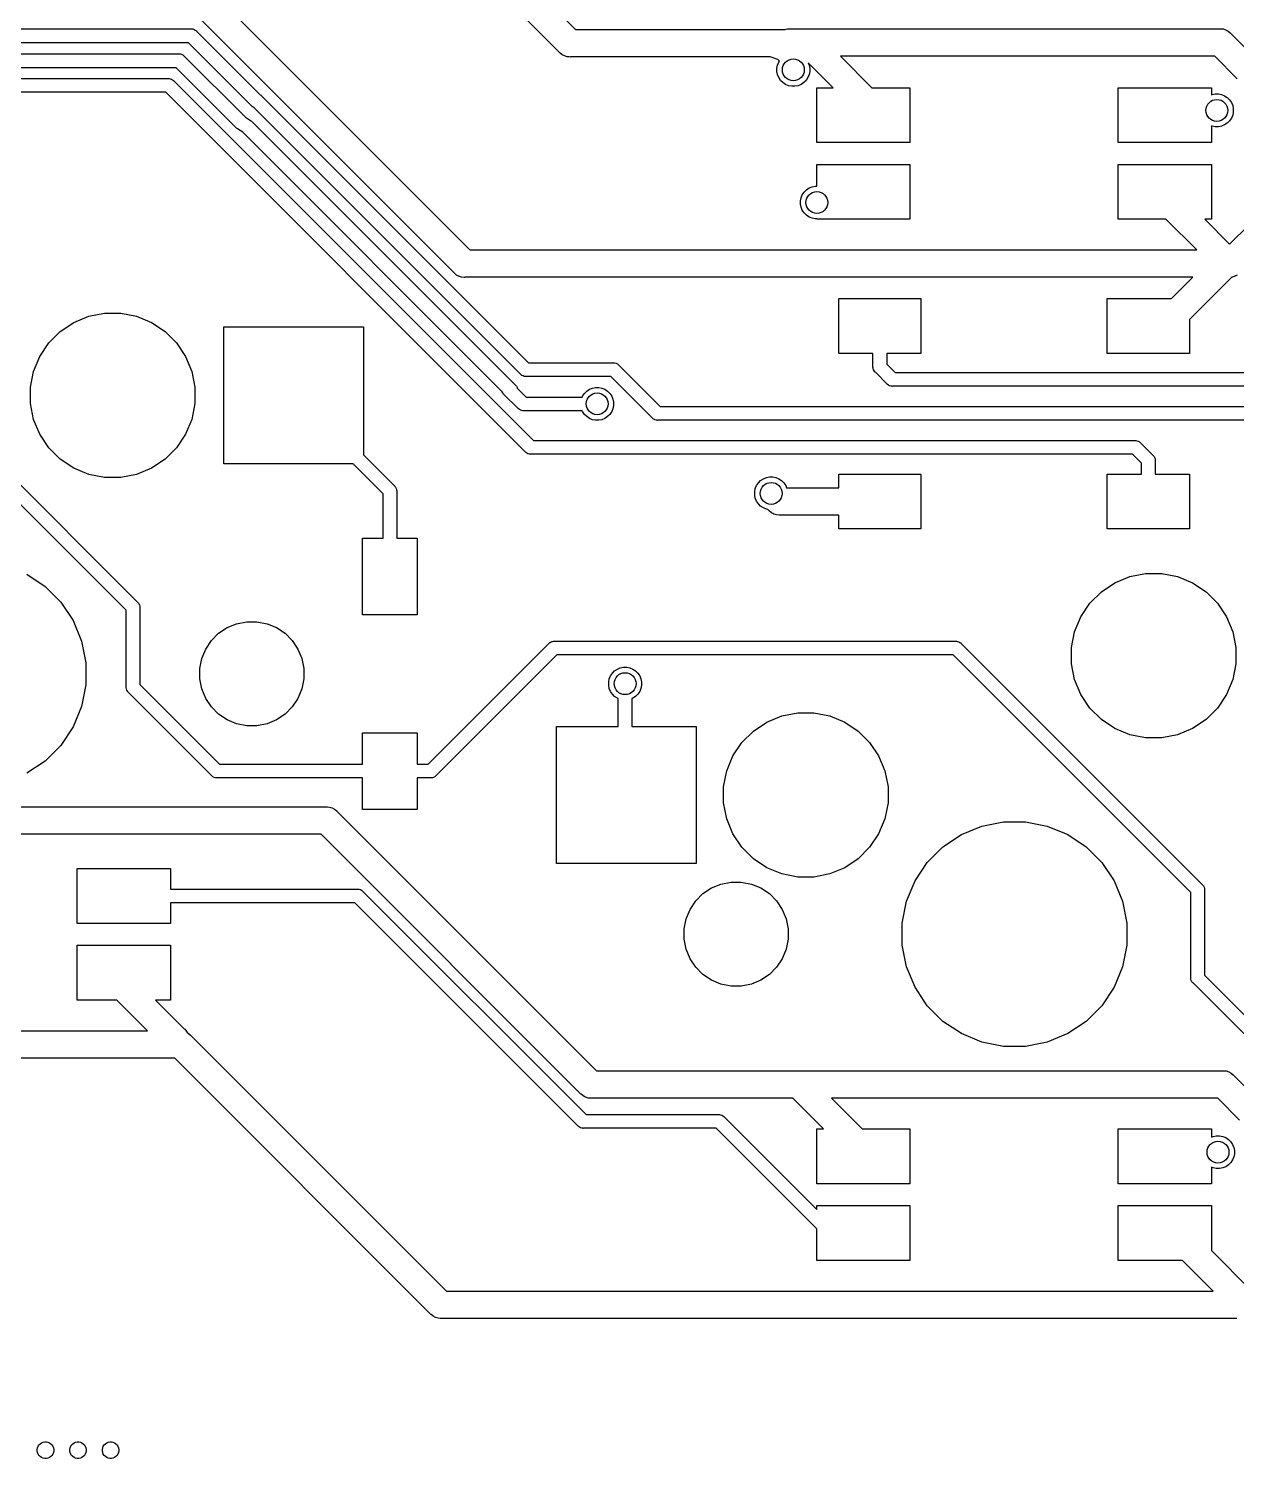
# Model space of a CAD drawing. Extents: x 0.5 to 11.2, y -4.1 to -0.9.
# Drawn here: x 9.434 to 10.302, y -3.281 to -2.254 of the extents above; entities that cross this region are included whole.
import ezdxf

# ---------------------------------------------------------------- set-up
doc = ezdxf.new("R2010")
doc.units = 0
doc.header["$MEASUREMENT"] = 0
doc.layers.add('BLACK', color=7, linetype='CONTINUOUS')

msp = doc.modelspace()

# ---------------------------------------------------------------- linework, layer by layer
at = {"layer": 'BLACK', "linetype": 'CONTINUOUS'}
for p, q in [((9.64303, -2.07094), (9.82681, -2.25472)), ((9.81543, -2.27118), (9.63165, -2.0874)), ((9.53573, -2.19777), (9.75095, -2.41299)), ((9.73958, -2.42945), (9.55638, -2.24626)), ((7.7595, -2.25421), (9.5506, -2.25421)), ((9.5506, -2.25421), (9.55085, -2.25419)), ((9.55085, -2.25419), (9.55109, -2.25421)), ((9.55109, -2.25421), (9.55183, -2.25428)), ((9.55183, -2.25428), (9.55277, -2.25457)), ((9.55277, -2.25457), (9.55364, -2.25503)), ((9.55364, -2.25503), (9.5544, -2.25566)), ((9.5544, -2.25566), (9.55456, -2.25585)), ((9.55456, -2.25585), (9.60029, -2.30159)), ((9.82681, -2.25472), (9.96731, -2.25472)), ((9.96731, -2.25472), (9.96738, -2.25471)), ((9.96738, -2.25471), (9.96828, -2.25472)), ((9.96828, -2.25472), (9.9776, -2.25472)), ((9.9776, -2.25472), (9.97819, -2.25454)), ((9.97819, -2.25454), (9.97907, -2.25428)), ((9.97907, -2.25428), (9.981, -2.25409)), ((9.981, -2.25409), (9.98149, -2.25413)), ((9.98149, -2.25413), (10.2898, -2.25413)), ((10.2898, -2.25413), (10.2903, -2.25409)), ((10.2903, -2.25409), (10.2907, -2.25413)), ((10.2907, -2.25413), (10.2922, -2.25428)), ((10.2922, -2.25428), (10.294, -2.25484)), ((10.294, -2.25484), (10.2958, -2.25575)), ((10.2958, -2.25575), (10.2972, -2.25698)), ((10.2972, -2.25698), (10.2976, -2.25736)), ((10.2976, -2.25736), (10.3138, -2.27362)), ((9.54877, -2.26421), (7.76133, -2.26421)), ((9.59457, -2.31001), (9.54877, -2.26421)), ((7.76691, -2.27209), (9.54167, -2.27209)), ((9.54167, -2.27209), (9.54192, -2.27206)), ((9.54192, -2.27206), (9.54216, -2.27209)), ((9.54216, -2.27209), (9.5429, -2.27216)), ((9.5429, -2.27216), (9.54384, -2.27244)), ((9.54384, -2.27244), (9.54471, -2.27291)), ((9.54471, -2.27291), (9.54547, -2.27353)), ((9.54547, -2.27353), (9.54563, -2.27372)), ((9.54563, -2.27372), (9.58963, -2.31773)), ((9.81574, -2.27156), (9.81543, -2.27118)), ((9.81724, -2.27279), (9.81574, -2.27156)), ((9.81895, -2.2737), (9.81724, -2.27279)), ((9.82081, -2.27427), (9.81895, -2.2737)), ((9.82225, -2.27441), (9.82081, -2.27427)), ((9.82274, -2.27446), (9.82225, -2.27441)), ((9.82225, -2.27441), (9.82225, -2.27441)), ((9.82322, -2.27441), (9.82274, -2.27446)), ((9.96668, -2.27441), (9.82322, -2.27441)), ((9.97219, -2.27617), (9.96668, -2.27441)), ((9.97156, -2.2825), (9.97201, -2.28022)), ((9.97201, -2.28022), (9.9729, -2.27807)), ((9.97338, -2.27735), (9.97219, -2.27617)), ((9.9729, -2.27807), (9.97338, -2.27735)), ((10.012, -2.29646), (9.99401, -2.2785)), ((9.99401, -2.2785), (9.99472, -2.28022)), ((9.99472, -2.28022), (9.99518, -2.2825)), ((10.2862, -2.27382), (10.0172, -2.27382)), ((10.0172, -2.27382), (10.0398, -2.29646)), ((10.3024, -2.29008), (10.2862, -2.27382)), ((9.53985, -2.28209), (7.76873, -2.28209)), ((9.15054, -2.28996), (9.53431, -2.28996)), ((9.53431, -2.28996), (9.53455, -2.28994)), ((9.53455, -2.28994), (9.53479, -2.28996)), ((9.53479, -2.28996), (9.53479, -2.28996)), ((9.53479, -2.28996), (9.53551, -2.29003)), ((9.53551, -2.29003), (9.53644, -2.29031)), ((9.53644, -2.29031), (9.53729, -2.29077)), ((9.58283, -2.32507), (9.53985, -2.28209)), ((9.97156, -2.28482), (9.97156, -2.2825)), ((9.97201, -2.28711), (9.97156, -2.28482)), ((9.9729, -2.28926), (9.97201, -2.28711)), ((9.97419, -2.29119), (9.9729, -2.28926)), ((9.99383, -2.28926), (9.99254, -2.29119)), ((9.99472, -2.28711), (9.99383, -2.28926)), ((9.99518, -2.28482), (9.99472, -2.28711)), ((9.99518, -2.2825), (9.99518, -2.28482)), ((9.53251, -2.2998), (9.15233, -2.2998)), ((9.79094, -2.55823), (9.53251, -2.2998)), ((9.53729, -2.29077), (9.53804, -2.29139)), ((9.53804, -2.29139), (9.5382, -2.29157)), ((9.5382, -2.29157), (9.79663, -2.55)), ((9.97584, -2.29284), (9.97419, -2.29119)), ((9.97777, -2.29413), (9.97584, -2.29284)), ((9.97992, -2.29502), (9.97777, -2.29413)), ((9.9822, -2.29547), (9.97992, -2.29502)), ((9.98453, -2.29547), (9.9822, -2.29547)), ((9.98681, -2.29502), (9.98453, -2.29547)), ((9.98896, -2.29413), (9.98681, -2.29502)), ((9.9909, -2.29284), (9.98896, -2.29413)), ((9.99254, -2.29119), (9.9909, -2.29284)), ((10.0003, -2.33583), (10.0003, -2.29646)), ((10.0003, -2.29646), (10.012, -2.29646)), ((10.0398, -2.29646), (10.0672, -2.29646)), ((10.0672, -2.29646), (10.0672, -2.33583)), ((10.2168, -2.33583), (10.2168, -2.29646)), ((10.2168, -2.29646), (10.2838, -2.29646)), ((10.2838, -2.29646), (10.2838, -2.30164)), ((9.59514, -2.31048), (9.59457, -2.31001)), ((9.59601, -2.31094), (9.59514, -2.31048)), ((9.78739, -2.50233), (9.59601, -2.31094)), ((9.60029, -2.30159), (9.60068, -2.30179)), ((9.60068, -2.30179), (9.60124, -2.30225)), ((9.60124, -2.30225), (9.79308, -2.49409)), ((10.2838, -2.30164), (10.2843, -2.30144)), ((10.2843, -2.30144), (10.2865, -2.30098)), ((10.2865, -2.30098), (10.2889, -2.30098)), ((10.2889, -2.30098), (10.2911, -2.30144)), ((10.2911, -2.30144), (10.2933, -2.30233)), ((10.2933, -2.30233), (10.2952, -2.30362)), ((10.2952, -2.30362), (10.2969, -2.30527)), ((10.2969, -2.30527), (10.2982, -2.3072)), ((10.2982, -2.3072), (10.2991, -2.30935)), ((10.2991, -2.30935), (10.2995, -2.31163)), ((9.58963, -2.31773), (9.59336, -2.32009)), ((9.59336, -2.32009), (9.59364, -2.32023)), ((9.59364, -2.32023), (9.59397, -2.3205)), ((9.59397, -2.3205), (9.59431, -2.32077)), ((9.59431, -2.32077), (9.59451, -2.321)), ((9.59451, -2.321), (9.78393, -2.51042)), ((10.2969, -2.32032), (10.2952, -2.32197)), ((10.2982, -2.31839), (10.2969, -2.32032)), ((10.2991, -2.31624), (10.2982, -2.31839)), ((10.2995, -2.31396), (10.2991, -2.31624)), ((10.2995, -2.31163), (10.2995, -2.31396)), ((9.58303, -2.3253), (9.58283, -2.32507)), ((9.58337, -2.32556), (9.58303, -2.3253)), ((9.5837, -2.32584), (9.58337, -2.32556)), ((9.58397, -2.32598), (9.5837, -2.32584)), ((9.58771, -2.32834), (9.58397, -2.32598)), ((9.774, -2.51463), (9.58771, -2.32834)), ((10.2843, -2.32415), (10.2838, -2.32395)), ((10.2838, -2.32395), (10.2838, -2.33583)), ((10.2865, -2.32461), (10.2843, -2.32415)), ((10.2889, -2.32461), (10.2865, -2.32461)), ((10.2911, -2.32415), (10.2889, -2.32461)), ((10.2933, -2.32326), (10.2911, -2.32415)), ((10.2952, -2.32197), (10.2933, -2.32326)), ((10.0672, -2.33583), (10.0003, -2.33583)), ((10.2838, -2.33583), (10.2168, -2.33583)), ((10.0003, -2.36713), (10.0003, -2.35157)), ((10.0003, -2.35157), (10.0672, -2.35157)), ((10.0672, -2.35157), (10.0672, -2.39094)), ((10.2168, -2.39094), (10.2168, -2.35157)), ((10.2168, -2.35157), (10.2838, -2.35157)), ((10.2838, -2.35157), (10.2838, -2.39094)), ((9.98983, -2.37334), (9.99112, -2.37141)), ((9.99112, -2.37141), (9.99277, -2.36976)), ((9.99277, -2.36976), (9.9947, -2.36847)), ((9.9947, -2.36847), (9.99685, -2.36758)), ((9.99685, -2.36758), (9.99913, -2.36713)), ((9.99913, -2.36713), (10.0003, -2.36713)), ((9.98848, -2.37777), (9.98894, -2.37549)), ((9.98848, -2.3801), (9.98848, -2.37777)), ((9.98894, -2.38238), (9.98848, -2.3801)), ((9.98894, -2.37549), (9.98983, -2.37334)), ((9.98983, -2.38453), (9.98894, -2.38238)), ((9.99112, -2.38647), (9.98983, -2.38453)), ((9.99277, -2.38811), (9.99112, -2.38647)), ((9.9947, -2.3894), (9.99277, -2.38811)), ((9.99685, -2.39029), (9.9947, -2.3894)), ((9.99913, -2.39075), (9.99685, -2.39029)), ((10.0003, -2.39075), (9.99913, -2.39075)), ((10.0003, -2.39094), (10.0003, -2.39075)), ((10.0672, -2.39094), (10.0003, -2.39094)), ((10.2511, -2.39094), (10.2168, -2.39094)), ((10.2732, -2.41299), (10.2511, -2.39094)), ((10.2838, -2.39094), (10.279, -2.39094)), ((10.279, -2.39094), (10.2969, -2.40892)), ((10.2969, -2.40892), (10.3107, -2.39515)), ((9.75095, -2.41299), (10.2732, -2.41299)), ((9.73988, -2.42983), (9.73958, -2.42945)), ((9.74138, -2.43106), (9.73988, -2.42983)), ((9.74288, -2.43186), (9.74138, -2.43106)), ((9.74309, -2.43197), (9.74288, -2.43186)), ((9.74495, -2.43254), (9.74309, -2.43197)), ((9.74688, -2.43273), (9.74495, -2.43254)), ((9.74736, -2.43268), (9.74688, -2.43273)), ((10.2704, -2.43268), (9.74736, -2.43268)), ((10.2551, -2.44803), (10.2704, -2.43268)), ((10.2984, -2.43259), (10.268, -2.46294)), ((10.2989, -2.43254), (10.2984, -2.43259)), ((10.3007, -2.43197), (10.2989, -2.43253)), ((10.2989, -2.43253), (10.2989, -2.43254)), ((10.3024, -2.43106), (10.3007, -2.43197)), ((10.016, -2.4874), (10.016, -2.44803)), ((10.016, -2.44803), (10.0751, -2.44803)), ((10.0751, -2.44803), (10.0751, -2.4874)), ((10.209, -2.4874), (10.209, -2.44803)), ((10.209, -2.44803), (10.2551, -2.44803)), ((9.45663, -2.47165), (9.4663, -2.46519)), ((9.4663, -2.46519), (9.47705, -2.46073)), ((9.47705, -2.46073), (9.48846, -2.45846)), ((9.48846, -2.45846), (9.50009, -2.45846)), ((9.50009, -2.45846), (9.5115, -2.46073)), ((9.5115, -2.46073), (9.52224, -2.46519)), ((9.52224, -2.46519), (9.53192, -2.47165)), ((10.268, -2.46294), (10.268, -2.4874)), ((9.4484, -2.47987), (9.45663, -2.47165)), ((9.53192, -2.47165), (9.54014, -2.47987)), ((9.57407, -2.56673), (9.57407, -2.46831)), ((9.57407, -2.46831), (9.67447, -2.46831)), ((9.67447, -2.46831), (9.67447, -2.56025)), ((9.44194, -2.48955), (9.4484, -2.47987)), ((9.54014, -2.47987), (9.54661, -2.48955)), ((9.3382, -2.49216), (9.51227, -2.66623)), ((9.43749, -2.50029), (9.44194, -2.48955)), ((9.54661, -2.48955), (9.55106, -2.50029)), ((9.79308, -2.49409), (9.85399, -2.49409)), ((9.85399, -2.49409), (9.85423, -2.49407)), ((9.85423, -2.49407), (9.85447, -2.49409)), ((9.85447, -2.49409), (9.85447, -2.49409)), ((9.85447, -2.49409), (9.8552, -2.49417)), ((9.8552, -2.49417), (9.85612, -2.49445)), ((9.85612, -2.49445), (9.85698, -2.4949)), ((9.85698, -2.4949), (9.85773, -2.49552)), ((9.85773, -2.49552), (9.85788, -2.49571)), ((9.85788, -2.49571), (9.88777, -2.52559)), ((10.0406, -2.4874), (10.016, -2.4874)), ((10.0406, -2.497), (10.0406, -2.4874)), ((10.0751, -2.4874), (10.0505, -2.4874)), ((10.0505, -2.4874), (10.0505, -2.49521)), ((10.0505, -2.49521), (10.0565, -2.50118)), ((10.268, -2.4874), (10.209, -2.4874)), ((9.50404, -2.67192), (9.33251, -2.50039)), ((9.43522, -2.5117), (9.43749, -2.50029)), ((9.55106, -2.50029), (9.55333, -2.5117)), ((9.78755, -2.50251), (9.78739, -2.50233)), ((9.78773, -2.50267), (9.78755, -2.50251)), ((9.78789, -2.50279), (9.78773, -2.50267)), ((9.78773, -2.50267), (9.78773, -2.50267)), ((9.7883, -2.50313), (9.78789, -2.50279)), ((9.78915, -2.50358), (9.7883, -2.50313)), ((9.79008, -2.50387), (9.78915, -2.50358)), ((9.7908, -2.50394), (9.79008, -2.50387)), ((9.79104, -2.50396), (9.7908, -2.50394)), ((9.7908, -2.50394), (9.7908, -2.50394)), ((9.79128, -2.50394), (9.79104, -2.50396)), ((9.85219, -2.50394), (9.79128, -2.50394)), ((9.88208, -2.53382), (9.85219, -2.50394)), ((10.0406, -2.49724), (10.0406, -2.497)), ((10.0406, -2.49749), (10.0406, -2.49724)), ((10.0407, -2.49758), (10.0406, -2.49749)), ((10.0407, -2.49821), (10.0407, -2.49758)), ((10.041, -2.49914), (10.0407, -2.49821)), ((10.0415, -2.49999), (10.041, -2.49914)), ((10.0419, -2.50055), (10.0415, -2.49999)), ((10.0421, -2.50074), (10.0419, -2.50055)), ((10.0423, -2.50089), (10.0421, -2.50074)), ((10.0508, -2.50941), (10.0423, -2.50089)), ((10.0565, -2.50118), (10.3685, -2.50118)), ((9.43522, -2.52334), (9.43522, -2.5117)), ((9.55333, -2.5117), (9.55333, -2.52334)), ((9.77407, -2.51488), (9.774, -2.51463)), ((9.77453, -2.51574), (9.77407, -2.51488)), ((9.77499, -2.5163), (9.77453, -2.51574)), ((9.78562, -2.52693), (9.77499, -2.5163)), ((9.78393, -2.51042), (9.78439, -2.51099)), ((9.78439, -2.51099), (9.78486, -2.51186)), ((9.78486, -2.51186), (9.78503, -2.51242)), ((9.78503, -2.51242), (9.79131, -2.5187)), ((9.83195, -2.51803), (9.83325, -2.51609)), ((9.83325, -2.51609), (9.83489, -2.51445)), ((9.83489, -2.51445), (9.83683, -2.51316)), ((9.83683, -2.51316), (9.83898, -2.51227)), ((9.83898, -2.51227), (9.84126, -2.51181)), ((9.84126, -2.51181), (9.84358, -2.51181)), ((9.84358, -2.51181), (9.84587, -2.51227)), ((9.84587, -2.51227), (9.84802, -2.51316)), ((9.84802, -2.51316), (9.84995, -2.51445)), ((9.84995, -2.51445), (9.8516, -2.51609)), ((9.8516, -2.51609), (9.85289, -2.51803)), ((10.0509, -2.5096), (10.0508, -2.50941)), ((10.0511, -2.50975), (10.0509, -2.5096)), ((10.0517, -2.51021), (10.0511, -2.50975)), ((10.0521, -2.51042), (10.0517, -2.51021)), ((10.0525, -2.51067), (10.0521, -2.51042)), ((10.0535, -2.51095), (10.0525, -2.51067)), ((10.0542, -2.51102), (10.0535, -2.51095)), ((10.0544, -2.51105), (10.0542, -2.51102)), ((10.0542, -2.51102), (10.0542, -2.51102)), ((10.0547, -2.51102), (10.0544, -2.51105)), ((10.3703, -2.51102), (10.0547, -2.51102)), ((9.43749, -2.53475), (9.43522, -2.52334)), ((9.55333, -2.52334), (9.55106, -2.53475)), ((9.79131, -2.5187), (9.83168, -2.5187)), ((9.83168, -2.5187), (9.83195, -2.51803)), ((9.85289, -2.51803), (9.85378, -2.52018)), ((9.85378, -2.52018), (9.85423, -2.52246)), ((9.85423, -2.52479), (9.85378, -2.52707)), ((9.85423, -2.52246), (9.85423, -2.52479)), ((9.88777, -2.52559), (10.3597, -2.52559)), ((9.44194, -2.54549), (9.43749, -2.53475)), ((9.55106, -2.53475), (9.54661, -2.54549)), ((9.78578, -2.52712), (9.78562, -2.52693)), ((9.78596, -2.52727), (9.78578, -2.52712)), ((9.78652, -2.52773), (9.78596, -2.52727)), ((9.78738, -2.52819), (9.78652, -2.52773)), ((9.78831, -2.52847), (9.78738, -2.52819)), ((9.78738, -2.52819), (9.78738, -2.52819)), ((9.78903, -2.52854), (9.78831, -2.52847)), ((9.78927, -2.52857), (9.78903, -2.52854)), ((9.78903, -2.52854), (9.78903, -2.52854)), ((9.78951, -2.52854), (9.78927, -2.52857)), ((9.83168, -2.52854), (9.78951, -2.52854)), ((9.83195, -2.52922), (9.83168, -2.52854)), ((9.83325, -2.53115), (9.83195, -2.52922)), ((9.83489, -2.5328), (9.83325, -2.53115)), ((9.83683, -2.53409), (9.83489, -2.5328)), ((9.83898, -2.53498), (9.83683, -2.53409)), ((9.84126, -2.53543), (9.83898, -2.53498)), ((9.84358, -2.53543), (9.84126, -2.53543)), ((9.84587, -2.53498), (9.84358, -2.53543)), ((9.84802, -2.53409), (9.84587, -2.53498)), ((9.84995, -2.5328), (9.84802, -2.53409)), ((9.8516, -2.53115), (9.84995, -2.5328)), ((9.85289, -2.52922), (9.8516, -2.53115)), ((9.85378, -2.52707), (9.85289, -2.52922)), ((9.88223, -2.53401), (9.88208, -2.53382)), ((9.88242, -2.53416), (9.88223, -2.53401)), ((9.88298, -2.53462), (9.88242, -2.53416)), ((9.88242, -2.53416), (9.88242, -2.53416)), ((9.88355, -2.53493), (9.88298, -2.53462)), ((9.88384, -2.53508), (9.88355, -2.53493)), ((9.88476, -2.53536), (9.88384, -2.53508)), ((9.88549, -2.53543), (9.88476, -2.53536)), ((9.88573, -2.53546), (9.88549, -2.53543)), ((9.88549, -2.53543), (9.88549, -2.53543)), ((9.88597, -2.53543), (9.88573, -2.53546)), ((10.3579, -2.53543), (9.88597, -2.53543)), ((9.4484, -2.55517), (9.44194, -2.54549)), ((9.54661, -2.54549), (9.54014, -2.55517)), ((9.45663, -2.56339), (9.4484, -2.55517)), ((9.54014, -2.55517), (9.53192, -2.56339)), ((9.79663, -2.55), (10.229, -2.55)), ((10.229, -2.55), (10.2292, -2.54998)), ((10.2292, -2.54998), (10.2295, -2.55)), ((10.2295, -2.55), (10.2295, -2.55)), ((10.2295, -2.55), (10.2302, -2.55007)), ((10.2302, -2.55007), (10.2311, -2.55035)), ((10.2311, -2.55035), (10.232, -2.55081)), ((10.232, -2.55081), (10.2327, -2.55142)), ((10.2327, -2.55142), (10.2329, -2.55161)), ((10.2329, -2.55161), (10.2418, -2.56052)), ((9.4663, -2.56985), (9.45663, -2.56339)), ((9.53192, -2.56339), (9.52224, -2.56985)), ((9.66704, -2.56673), (9.57407, -2.56673)), ((9.68856, -2.58826), (9.66704, -2.56673)), ((9.67447, -2.56025), (9.69679, -2.58257)), ((9.79109, -2.55842), (9.79094, -2.55823)), ((9.79128, -2.55857), (9.79109, -2.55842)), ((9.79168, -2.5589), (9.79128, -2.55857)), ((9.79128, -2.55857), (9.79128, -2.55857)), ((9.79184, -2.55903), (9.79168, -2.5589)), ((9.79269, -2.55949), (9.79184, -2.55903)), ((9.79362, -2.55977), (9.79269, -2.55949)), ((9.79435, -2.55984), (9.79362, -2.55977)), ((9.79459, -2.55987), (9.79435, -2.55984)), ((9.79435, -2.55984), (9.79435, -2.55984)), ((9.79483, -2.55984), (9.79459, -2.55987)), ((10.2272, -2.55984), (9.79483, -2.55984)), ((10.2336, -2.56621), (10.2272, -2.55984)), ((10.2336, -2.57402), (10.2336, -2.56621)), ((10.2418, -2.56052), (10.242, -2.56068)), ((10.242, -2.56068), (10.2421, -2.56086)), ((10.2421, -2.56086), (10.2421, -2.56086)), ((10.2421, -2.56086), (10.2426, -2.56143)), ((10.2426, -2.56143), (10.2429, -2.56204)), ((10.2429, -2.56204), (10.2431, -2.56228)), ((10.2431, -2.56228), (10.2433, -2.56321)), ((10.2433, -2.56321), (10.2434, -2.56393)), ((10.2434, -2.56393), (10.2434, -2.56393)), ((10.2434, -2.56393), (10.2434, -2.56417)), ((10.2434, -2.56417), (10.2434, -2.56441)), ((10.2434, -2.56441), (10.2434, -2.57402)), ((9.47705, -2.57431), (9.4663, -2.56985)), ((9.48846, -2.57657), (9.47705, -2.57431)), ((9.50009, -2.57657), (9.48846, -2.57657)), ((9.5115, -2.57431), (9.50009, -2.57657)), ((9.52224, -2.56985), (9.5115, -2.57431)), ((9.95989, -2.57878), (9.96183, -2.57749)), ((9.96183, -2.57749), (9.96398, -2.5766)), ((9.96398, -2.5766), (9.96626, -2.57614)), ((9.96626, -2.57614), (9.96858, -2.57614)), ((9.96858, -2.57614), (9.97087, -2.5766)), ((9.97087, -2.5766), (9.97302, -2.57749)), ((9.97302, -2.57749), (9.97495, -2.57878)), ((10.016, -2.58386), (10.016, -2.57402)), ((10.016, -2.57402), (10.0751, -2.57402)), ((10.0751, -2.57402), (10.0751, -2.61339)), ((10.209, -2.61339), (10.209, -2.57402)), ((10.209, -2.57402), (10.2336, -2.57402)), ((10.2434, -2.57402), (10.268, -2.57402)), ((10.268, -2.57402), (10.268, -2.61339)), ((9.68856, -2.62008), (9.68856, -2.58826)), ((9.69679, -2.58257), (9.69698, -2.58272)), ((9.69698, -2.58272), (9.69713, -2.58291)), ((9.69713, -2.58291), (9.6976, -2.58347)), ((9.6976, -2.58347), (9.6978, -2.58385)), ((9.6978, -2.58385), (9.69805, -2.58433)), ((9.69805, -2.58433), (9.69833, -2.58526)), ((9.69833, -2.58526), (9.69841, -2.58598)), ((9.69841, -2.58598), (9.69841, -2.58598)), ((9.69841, -2.58598), (9.69843, -2.58622)), ((9.69843, -2.58622), (9.69841, -2.58646)), ((9.69841, -2.58646), (9.69841, -2.62008)), ((9.95561, -2.58679), (9.95606, -2.58451)), ((9.95561, -2.58912), (9.95561, -2.58679)), ((9.95606, -2.58451), (9.95695, -2.58236)), ((9.95695, -2.58236), (9.95825, -2.58042)), ((9.95825, -2.58042), (9.95989, -2.57878)), ((9.97495, -2.57878), (9.9766, -2.58042)), ((9.9766, -2.58042), (9.97789, -2.58236)), ((9.97789, -2.58236), (9.97851, -2.58386)), ((9.97851, -2.58386), (10.016, -2.58386)), ((9.95606, -2.5914), (9.95561, -2.58912)), ((9.95695, -2.59355), (9.95606, -2.5914)), ((9.95825, -2.59548), (9.95695, -2.59355)), ((9.95989, -2.59713), (9.95825, -2.59548)), ((9.96183, -2.59842), (9.95989, -2.59713)), ((9.96398, -2.59931), (9.96183, -2.59842)), ((9.96508, -2.59953), (9.96398, -2.59931)), ((9.96587, -2.60032), (9.96508, -2.59953)), ((9.96617, -2.60069), (9.96587, -2.60032)), ((9.96767, -2.60192), (9.96617, -2.60069)), ((9.96858, -2.60241), (9.96767, -2.60192)), ((9.96938, -2.60284), (9.96858, -2.60241)), ((9.97124, -2.6034), (9.96938, -2.60284)), ((9.97317, -2.60359), (9.97124, -2.6034)), ((9.97365, -2.60354), (9.97317, -2.60359)), ((10.016, -2.60354), (9.97365, -2.60354)), ((10.016, -2.61339), (10.016, -2.60354)), ((10.0751, -2.61339), (10.016, -2.61339)), ((10.268, -2.61339), (10.209, -2.61339)), ((9.6738, -2.6752), (9.6738, -2.62008)), ((9.6738, -2.62008), (9.68856, -2.62008)), ((9.69841, -2.62008), (9.71317, -2.62008)), ((9.71317, -2.62008), (9.71317, -2.6752)), ((9.4325, -2.646), (9.44572, -2.65483)), ((10.2143, -2.65219), (10.2251, -2.64774)), ((10.2251, -2.64774), (10.2365, -2.64547)), ((10.2365, -2.64547), (10.2481, -2.64547)), ((10.2481, -2.64547), (10.2595, -2.64774)), ((10.2595, -2.64774), (10.2703, -2.65219)), ((9.44572, -2.65483), (9.45696, -2.66607)), ((10.1964, -2.66688), (10.2047, -2.65866)), ((10.2047, -2.65866), (10.2143, -2.65219)), ((10.2703, -2.65219), (10.2799, -2.65866)), ((10.2799, -2.65866), (10.2882, -2.66688)), ((9.45696, -2.66607), (9.46579, -2.67929)), ((9.51227, -2.66623), (9.51245, -2.66639)), ((9.51245, -2.66639), (9.51261, -2.66657)), ((9.51261, -2.66657), (9.51261, -2.66657)), ((9.51261, -2.66657), (9.51307, -2.66713)), ((9.51307, -2.66713), (9.51343, -2.66781)), ((9.51343, -2.66781), (9.51353, -2.66799)), ((9.51353, -2.66799), (9.51381, -2.66892)), ((9.51381, -2.66892), (9.51388, -2.66964)), ((9.51388, -2.66964), (9.51388, -2.66964)), ((9.51388, -2.66964), (9.5139, -2.66988)), ((9.5139, -2.66988), (9.51388, -2.67012)), ((9.51388, -2.67012), (9.51388, -2.72532)), ((10.19, -2.67655), (10.1964, -2.66688)), ((10.2882, -2.66688), (10.2946, -2.67655)), ((9.46579, -2.67929), (9.47188, -2.69398)), ((9.50404, -2.72712), (9.50404, -2.67192)), ((9.58336, -2.68156), (9.59059, -2.68012)), ((9.59059, -2.68012), (9.59796, -2.68012)), ((9.59796, -2.68012), (9.60518, -2.68156)), ((9.71317, -2.6752), (9.6738, -2.6752)), ((10.1855, -2.6873), (10.19, -2.67655)), ((10.2946, -2.67655), (10.2991, -2.6873)), ((9.56522, -2.69368), (9.57043, -2.68847)), ((9.57043, -2.68847), (9.57656, -2.68437)), ((9.57656, -2.68437), (9.58336, -2.68156)), ((9.60518, -2.68156), (9.61199, -2.68437)), ((9.61199, -2.68437), (9.61811, -2.68847)), ((9.61811, -2.68847), (9.62332, -2.69368)), ((10.1832, -2.69871), (10.1855, -2.6873)), ((10.2991, -2.6873), (10.3014, -2.69871)), ((9.47188, -2.69398), (9.47498, -2.70957)), ((9.55831, -2.70661), (9.56113, -2.6998)), ((9.56113, -2.6998), (9.56522, -2.69368)), ((9.62332, -2.69368), (9.62742, -2.6998)), ((9.62742, -2.6998), (9.63024, -2.70661)), ((9.72097, -2.78248), (9.80767, -2.69579)), ((9.80767, -2.69579), (9.80782, -2.6956)), ((9.80782, -2.6956), (9.80841, -2.69512)), ((9.80841, -2.69512), (9.80857, -2.69498)), ((9.80857, -2.69498), (9.80943, -2.69453)), ((9.80943, -2.69453), (9.80973, -2.69443)), ((9.80973, -2.69443), (9.81035, -2.69424)), ((9.81035, -2.69424), (9.81108, -2.69417)), ((9.81108, -2.69417), (9.81132, -2.69415)), ((9.81108, -2.69417), (9.81108, -2.69417)), ((9.81132, -2.69415), (9.81156, -2.69417)), ((9.81156, -2.69417), (10.1001, -2.69417)), ((10.1001, -2.69417), (10.1004, -2.69415)), ((10.1004, -2.69415), (10.1006, -2.69417)), ((10.1006, -2.69417), (10.1006, -2.69417)), ((10.1006, -2.69417), (10.1013, -2.69424)), ((10.1013, -2.69424), (10.1023, -2.69453)), ((10.1023, -2.69453), (10.1031, -2.69498)), ((10.1031, -2.69498), (10.1039, -2.6956)), ((10.1039, -2.6956), (10.104, -2.69579)), ((10.104, -2.69579), (10.2772, -2.86899)), ((10.1832, -2.71034), (10.1832, -2.69871)), ((10.3014, -2.69871), (10.3014, -2.71034)), ((9.47498, -2.70957), (9.47498, -2.72547)), ((9.55687, -2.71384), (9.55831, -2.70661)), ((9.63024, -2.70661), (9.63167, -2.71384)), ((9.81336, -2.70402), (9.72666, -2.79071)), ((10.0983, -2.70402), (9.81336, -2.70402)), ((10.269, -2.87468), (10.0983, -2.70402)), ((10.1855, -2.72175), (10.1832, -2.71034)), ((10.3014, -2.71034), (10.2991, -2.72175)), ((9.55687, -2.7212), (9.55687, -2.71384)), ((9.55831, -2.72843), (9.55687, -2.7212)), ((9.63167, -2.7212), (9.63024, -2.72843)), ((9.63167, -2.71384), (9.63167, -2.7212)), ((9.85069, -2.72344), (9.85114, -2.72116)), ((9.85114, -2.72116), (9.85203, -2.71901)), ((9.85203, -2.71901), (9.85333, -2.71708)), ((9.85333, -2.71708), (9.85497, -2.71543)), ((9.85497, -2.71543), (9.85691, -2.71414)), ((9.85691, -2.71414), (9.85905, -2.71325)), ((9.85905, -2.71325), (9.86134, -2.7128)), ((9.86134, -2.7128), (9.86366, -2.7128)), ((9.86366, -2.7128), (9.86595, -2.71325)), ((9.86595, -2.71325), (9.86809, -2.71414)), ((9.86809, -2.71414), (9.87003, -2.71543)), ((9.87003, -2.71543), (9.87167, -2.71708)), ((9.87167, -2.71708), (9.87297, -2.71901)), ((9.87297, -2.71901), (9.87386, -2.72116)), ((9.87386, -2.72116), (9.87431, -2.72344)), ((10.19, -2.7325), (10.1855, -2.72175)), ((10.2991, -2.72175), (10.2946, -2.7325)), ((9.47498, -2.72547), (9.47188, -2.74106)), ((9.50401, -2.72736), (9.50404, -2.72712)), ((9.50411, -2.72833), (9.50401, -2.72736)), ((9.50439, -2.72925), (9.50411, -2.72833)), ((9.50485, -2.73011), (9.50439, -2.72925)), ((9.50521, -2.73055), (9.50485, -2.73011)), ((9.50546, -2.73086), (9.50521, -2.73055)), ((9.50565, -2.73101), (9.50546, -2.73086)), ((9.56535, -2.79071), (9.50565, -2.73101)), ((9.51388, -2.72532), (9.57103, -2.78248)), ((9.56113, -2.73524), (9.55831, -2.72843)), ((9.63024, -2.72843), (9.62742, -2.73524)), ((9.85069, -2.72577), (9.85069, -2.72344)), ((9.85114, -2.72805), (9.85069, -2.72577)), ((9.85203, -2.7302), (9.85114, -2.72805)), ((9.85333, -2.73214), (9.85203, -2.7302)), ((9.85497, -2.73378), (9.85333, -2.73214)), ((9.87167, -2.73214), (9.87003, -2.73378)), ((9.87297, -2.7302), (9.87167, -2.73214)), ((9.87386, -2.72805), (9.87297, -2.7302)), ((9.87431, -2.72577), (9.87386, -2.72805)), ((9.87431, -2.72344), (9.87431, -2.72577)), ((9.47188, -2.74106), (9.46579, -2.75575)), ((9.56522, -2.74136), (9.56113, -2.73524)), ((9.57043, -2.74657), (9.56522, -2.74136)), ((9.62332, -2.74136), (9.61811, -2.74657)), ((9.62742, -2.73524), (9.62332, -2.74136)), ((9.85691, -2.73507), (9.85497, -2.73378)), ((9.85758, -2.73535), (9.85691, -2.73507)), ((9.85758, -2.75531), (9.85758, -2.73535)), ((9.86809, -2.73507), (9.86742, -2.73535)), ((9.86742, -2.73535), (9.86742, -2.75531)), ((9.87003, -2.73378), (9.86809, -2.73507)), ((10.1964, -2.74217), (10.19, -2.7325)), ((10.2047, -2.7504), (10.1964, -2.74217)), ((10.2882, -2.74217), (10.2799, -2.7504)), ((10.2946, -2.7325), (10.2882, -2.74217)), ((9.57656, -2.75066), (9.57043, -2.74657)), ((9.58336, -2.75348), (9.57656, -2.75066)), ((9.61199, -2.75066), (9.60518, -2.75348)), ((9.61811, -2.74657), (9.61199, -2.75066)), ((9.95466, -2.75866), (9.96433, -2.75219)), ((9.96433, -2.75219), (9.97508, -2.74774)), ((9.97508, -2.74774), (9.98649, -2.74547)), ((9.98649, -2.74547), (9.99812, -2.74547)), ((9.99812, -2.74547), (10.0095, -2.74774)), ((10.0095, -2.74774), (10.0203, -2.75219)), ((10.0203, -2.75219), (10.0299, -2.75866)), ((10.2143, -2.75686), (10.2047, -2.7504)), ((10.2799, -2.7504), (10.2703, -2.75686)), ((9.46579, -2.75575), (9.45696, -2.76897)), ((9.59059, -2.75492), (9.58336, -2.75348)), ((9.59796, -2.75492), (9.59059, -2.75492)), ((9.60518, -2.75348), (9.59796, -2.75492)), ((9.6738, -2.78248), (9.6738, -2.75984)), ((9.6738, -2.75984), (9.71317, -2.75984)), ((9.71317, -2.75984), (9.71317, -2.78248)), ((9.81317, -2.85374), (9.81317, -2.75531)), ((9.81317, -2.75531), (9.85758, -2.75531)), ((9.86742, -2.75531), (9.91356, -2.75531)), ((9.91356, -2.75531), (9.91356, -2.85374)), ((9.94643, -2.76688), (9.95466, -2.75866)), ((10.0299, -2.75866), (10.0382, -2.76688)), ((10.2251, -2.76131), (10.2143, -2.75686)), ((10.2365, -2.76358), (10.2251, -2.76131)), ((10.2595, -2.76131), (10.2481, -2.76358)), ((10.2703, -2.75686), (10.2595, -2.76131)), ((9.45696, -2.76897), (9.44572, -2.78021)), ((9.93997, -2.77655), (9.94643, -2.76688)), ((10.0382, -2.76688), (10.0446, -2.77655)), ((10.2481, -2.76358), (10.2365, -2.76358)), ((9.44572, -2.78021), (9.4325, -2.78904)), ((9.57103, -2.78248), (9.6738, -2.78248)), ((9.71317, -2.78248), (9.72097, -2.78248)), ((9.93552, -2.7873), (9.93997, -2.77655)), ((10.0446, -2.77655), (10.0491, -2.7873)), ((9.5655, -2.7909), (9.56535, -2.79071)), ((9.56569, -2.79105), (9.5655, -2.7909)), ((9.56625, -2.79151), (9.56569, -2.79105)), ((9.56662, -2.79171), (9.56625, -2.79151)), ((9.5671, -2.79197), (9.56662, -2.79171)), ((9.56803, -2.79225), (9.5671, -2.79197)), ((9.56875, -2.79232), (9.56803, -2.79225)), ((9.569, -2.79235), (9.56875, -2.79232)), ((9.56875, -2.79232), (9.56875, -2.79232)), ((9.56924, -2.79232), (9.569, -2.79235)), ((9.6738, -2.79232), (9.56924, -2.79232)), ((9.6738, -2.81496), (9.6738, -2.79232)), ((9.72277, -2.79232), (9.71317, -2.79232)), ((9.71317, -2.79232), (9.71317, -2.81496)), ((9.72301, -2.79235), (9.72277, -2.79232)), ((9.72325, -2.79232), (9.72301, -2.79235)), ((9.72398, -2.79225), (9.72325, -2.79232)), ((9.72325, -2.79232), (9.72325, -2.79232)), ((9.7249, -2.79197), (9.72398, -2.79225)), ((9.72576, -2.79151), (9.7249, -2.79197)), ((9.72651, -2.7909), (9.72576, -2.79151)), ((9.72666, -2.79071), (9.72651, -2.7909)), ((9.93325, -2.79871), (9.93552, -2.7873)), ((10.0491, -2.7873), (10.0514, -2.79871)), ((9.93325, -2.81034), (9.93325, -2.79871)), ((10.0514, -2.79871), (10.0514, -2.81034)), ((9.23306, -2.81319), (9.64777, -2.81319)), ((9.64777, -2.81319), (9.64826, -2.81314)), ((9.64826, -2.81314), (9.64874, -2.81319)), ((9.64874, -2.81319), (9.65018, -2.81333)), ((9.65018, -2.81333), (9.65204, -2.81389)), ((9.65204, -2.81389), (9.65375, -2.81481)), ((9.93552, -2.82175), (9.93325, -2.81034)), ((10.0514, -2.81034), (10.0491, -2.82175)), ((9.65375, -2.81481), (9.65525, -2.81604)), ((9.65525, -2.81604), (9.65556, -2.81641)), ((9.65556, -2.81641), (9.8419, -3.00276)), ((9.71317, -2.81496), (9.6738, -2.81496)), ((9.93997, -2.8325), (9.93552, -2.82175)), ((10.0491, -2.82175), (10.0446, -2.8325)), ((10.1188, -2.82692), (10.1344, -2.82382)), ((10.1344, -2.82382), (10.1503, -2.82382)), ((10.1503, -2.82382), (10.1658, -2.82692)), ((9.64418, -2.83287), (9.25634, -2.83287)), ((9.83052, -3.01922), (9.64418, -2.83287)), ((9.94643, -2.84217), (9.93997, -2.8325)), ((10.0446, -2.8325), (10.0382, -2.84217)), ((10.0909, -2.84184), (10.1041, -2.833)), ((10.1041, -2.833), (10.1188, -2.82692)), ((10.1658, -2.82692), (10.1805, -2.833)), ((10.1805, -2.833), (10.1938, -2.84184)), ((9.95466, -2.8504), (9.94643, -2.84217)), ((10.0382, -2.84217), (10.0299, -2.8504)), ((10.0796, -2.85308), (10.0909, -2.84184)), ((10.1938, -2.84184), (10.205, -2.85308)), ((9.91356, -2.85374), (9.81317, -2.85374)), ((9.96433, -2.85686), (9.95466, -2.8504)), ((10.0299, -2.8504), (10.0203, -2.85686)), ((10.0708, -2.8663), (10.0796, -2.85308)), ((10.205, -2.85308), (10.2138, -2.8663)), ((9.4688, -2.89685), (9.4688, -2.85748)), ((9.4688, -2.85748), (9.53573, -2.85748)), ((9.53573, -2.85748), (9.53573, -2.87224)), ((9.97508, -2.86131), (9.96433, -2.85686)), ((9.98649, -2.86358), (9.97508, -2.86131)), ((9.99812, -2.86358), (9.98649, -2.86358)), ((10.0095, -2.86131), (9.99812, -2.86358)), ((10.0203, -2.85686), (10.0095, -2.86131)), ((9.53573, -2.87224), (9.67013, -2.87224)), ((9.67013, -2.87224), (9.67037, -2.87222)), ((9.67037, -2.87222), (9.67062, -2.87224)), ((9.67062, -2.87224), (9.67062, -2.87224)), ((9.67062, -2.87224), (9.67134, -2.87232)), ((9.67134, -2.87232), (9.67227, -2.8726)), ((9.67227, -2.8726), (9.67312, -2.87305)), ((9.67312, -2.87305), (9.67387, -2.87367)), ((9.67387, -2.87367), (9.67402, -2.87386)), ((9.67402, -2.87386), (9.83442, -3.03425)), ((9.91325, -2.88069), (9.91846, -2.87548)), ((9.91846, -2.87548), (9.92459, -2.87138)), ((9.92459, -2.87138), (9.93139, -2.86856)), ((9.93139, -2.86856), (9.93862, -2.86713)), ((9.93862, -2.86713), (9.94599, -2.86713)), ((9.94599, -2.86713), (9.95321, -2.86856)), ((9.95321, -2.86856), (9.96002, -2.87138)), ((9.96002, -2.87138), (9.96615, -2.87548)), ((9.96615, -2.87548), (9.97135, -2.88069)), ((10.0647, -2.88099), (10.0708, -2.8663)), ((10.2138, -2.8663), (10.2199, -2.88099)), ((10.269, -2.93578), (10.269, -2.87468)), ((10.2772, -2.86899), (10.2774, -2.86914)), ((10.2774, -2.86914), (10.2776, -2.86933)), ((10.2776, -2.86933), (10.2776, -2.86933)), ((10.2776, -2.86933), (10.2777, -2.86949)), ((10.2777, -2.86949), (10.278, -2.86989)), ((10.278, -2.86989), (10.2785, -2.87075)), ((10.2785, -2.87075), (10.2788, -2.87167)), ((10.2788, -2.87167), (10.2788, -2.8724)), ((10.2788, -2.8724), (10.2788, -2.8724)), ((10.2788, -2.8724), (10.2789, -2.87264)), ((10.2789, -2.87264), (10.2788, -2.87288)), ((10.2788, -2.87288), (10.2788, -2.93399)), ((9.66834, -2.88209), (9.53573, -2.88209)), ((9.53573, -2.88209), (9.53573, -2.89685)), ((9.82873, -3.04248), (9.66834, -2.88209)), ((9.90916, -2.88681), (9.91325, -2.88069)), ((9.97135, -2.88069), (9.97545, -2.88681)), ((10.0616, -2.89658), (10.0647, -2.88099)), ((10.2199, -2.88099), (10.223, -2.89658)), ((9.9049, -2.90084), (9.90634, -2.89362)), ((9.90634, -2.89362), (9.90916, -2.88681)), ((9.97545, -2.88681), (9.97827, -2.89362)), ((9.97827, -2.89362), (9.9797, -2.90084)), ((10.0616, -2.91248), (10.0616, -2.89658)), ((10.223, -2.89658), (10.223, -2.91248)), ((9.53573, -2.89685), (9.4688, -2.89685)), ((9.9049, -2.90821), (9.9049, -2.90084)), ((9.9797, -2.90084), (9.9797, -2.90821)), ((9.4688, -2.95197), (9.4688, -2.9126)), ((9.4688, -2.9126), (9.53573, -2.9126)), ((9.53573, -2.9126), (9.53573, -2.95197)), ((9.90634, -2.91544), (9.9049, -2.90821)), ((9.90916, -2.92224), (9.90634, -2.91544)), ((9.97827, -2.91544), (9.97545, -2.92224)), ((9.9797, -2.90821), (9.97827, -2.91544)), ((10.0647, -2.92807), (10.0616, -2.91248)), ((10.223, -2.91248), (10.2199, -2.92807)), ((9.91325, -2.92837), (9.90916, -2.92224)), ((9.97545, -2.92224), (9.97135, -2.92837)), ((9.91846, -2.93358), (9.91325, -2.92837)), ((9.92459, -2.93767), (9.91846, -2.93358)), ((9.93139, -2.94049), (9.92459, -2.93767)), ((9.96002, -2.93767), (9.95321, -2.94049)), ((9.96615, -2.93358), (9.96002, -2.93767)), ((9.97135, -2.92837), (9.96615, -2.93358)), ((10.0708, -2.94276), (10.0647, -2.92807)), ((10.2199, -2.92807), (10.2138, -2.94276)), ((10.269, -2.93602), (10.269, -2.93578)), ((10.2691, -2.93699), (10.269, -2.93602)), ((10.2693, -2.93792), (10.2691, -2.93699)), ((10.2788, -2.93399), (10.3143, -2.96949)), ((9.93862, -2.94193), (9.93139, -2.94049)), ((9.94599, -2.94193), (9.93862, -2.94193)), ((9.95321, -2.94049), (9.94599, -2.94193)), ((10.0796, -2.95598), (10.0708, -2.94276)), ((10.2138, -2.94276), (10.205, -2.95598)), ((10.2698, -2.93877), (10.2693, -2.93792)), ((10.2702, -2.93928), (10.2698, -2.93877)), ((10.2704, -2.93952), (10.2702, -2.93928)), ((10.2706, -2.93967), (10.2704, -2.93952)), ((10.3087, -2.97772), (10.2706, -2.93967)), ((9.4972, -2.95197), (9.4688, -2.95197)), ((9.51925, -2.97402), (9.4972, -2.95197)), ((9.53573, -2.95197), (9.52504, -2.95197)), ((9.52504, -2.95197), (9.54569, -2.97262)), ((10.0909, -2.96722), (10.0796, -2.95598)), ((10.205, -2.95598), (10.1938, -2.96722)), ((10.1041, -2.97605), (10.0909, -2.96722)), ((10.1938, -2.96722), (10.1805, -2.97605)), ((8.89669, -2.97402), (9.51925, -2.97402)), ((9.54569, -2.97262), (9.54607, -2.97293)), ((9.54607, -2.97293), (9.5473, -2.97443)), ((9.5473, -2.97443), (9.54772, -2.97521)), ((9.54772, -2.97521), (9.54851, -2.97564)), ((9.54851, -2.97564), (9.55001, -2.97687)), ((9.55001, -2.97687), (9.55031, -2.97724)), ((9.55031, -2.97724), (9.7341, -3.16102)), ((10.1188, -2.98213), (10.1041, -2.97605)), ((10.1805, -2.97605), (10.1658, -2.98213)), ((10.1344, -2.98524), (10.1188, -2.98213)), ((10.1503, -2.98524), (10.1344, -2.98524)), ((10.1658, -2.98213), (10.1503, -2.98524)), ((9.53859, -2.9937), (8.8931, -2.9937)), ((9.53897, -2.99374), (9.53859, -2.9937)), ((9.72272, -3.17748), (9.53897, -2.99374)), ((9.8419, -3.00276), (9.98662, -3.00276)), ((9.98662, -3.00276), (9.98711, -3.00271)), ((9.98711, -3.00271), (9.98759, -3.00276)), ((9.98759, -3.00276), (10.2919, -3.00276)), ((10.2919, -3.00276), (10.2924, -3.00271)), ((10.2924, -3.00271), (10.2929, -3.00276)), ((10.2929, -3.00276), (10.2944, -3.0029)), ((10.2944, -3.0029), (10.2962, -3.00346)), ((10.2962, -3.00346), (10.2979, -3.00437)), ((10.2979, -3.00437), (10.2994, -3.0056)), ((10.2994, -3.0056), (10.2997, -3.00598)), ((10.2997, -3.00598), (10.3154, -3.02165)), ((9.83083, -3.01959), (9.83052, -3.01922)), ((9.83233, -3.02082), (9.83083, -3.01959)), ((9.83363, -3.02152), (9.83233, -3.02082)), ((9.83404, -3.02174), (9.83363, -3.02152)), ((9.83589, -3.0223), (9.83404, -3.02174)), ((9.83782, -3.02249), (9.83589, -3.0223)), ((9.83831, -3.02244), (9.83782, -3.02249)), ((9.98303, -3.02244), (9.83831, -3.02244)), ((10.0051, -3.04449), (9.98303, -3.02244)), ((10.2883, -3.02244), (10.0109, -3.02244)), ((10.0109, -3.02244), (10.0329, -3.04449)), ((10.304, -3.03811), (10.2883, -3.02244)), ((9.83442, -3.03425), (9.92978, -3.03425)), ((9.92978, -3.03425), (9.93002, -3.03423)), ((9.93002, -3.03423), (9.93026, -3.03425)), ((9.93026, -3.03425), (9.93026, -3.03425)), ((9.93026, -3.03425), (9.93098, -3.03432)), ((9.93098, -3.03432), (9.93191, -3.0346)), ((9.93191, -3.0346), (9.93277, -3.03506)), ((9.93277, -3.03506), (9.93352, -3.03568)), ((9.93352, -3.03568), (9.93367, -3.03586)), ((9.93367, -3.03586), (10.0003, -3.10249)), ((9.82889, -3.04267), (9.82873, -3.04248)), ((9.82907, -3.04282), (9.82889, -3.04267)), ((9.82963, -3.04328), (9.82907, -3.04282)), ((9.83049, -3.04374), (9.82963, -3.04328)), ((9.83142, -3.04402), (9.83049, -3.04374)), ((9.83214, -3.04409), (9.83142, -3.04402)), ((9.83238, -3.04412), (9.83214, -3.04409)), ((9.83214, -3.04409), (9.83214, -3.04409)), ((9.83262, -3.04409), (9.83238, -3.04412)), ((9.92798, -3.04409), (9.83262, -3.04409)), ((10.0003, -3.11641), (9.92798, -3.04409)), ((10.0003, -3.08386), (10.0003, -3.04449)), ((10.0003, -3.04449), (10.0051, -3.04449)), ((10.0329, -3.04449), (10.0672, -3.04449)), ((10.0672, -3.04449), (10.0672, -3.08386)), ((10.2168, -3.08386), (10.2168, -3.04449)), ((10.2168, -3.04449), (10.2838, -3.04449)), ((10.2838, -3.04449), (10.2838, -3.05039)), ((10.2838, -3.05039), (10.285, -3.04986)), ((10.285, -3.04986), (10.2873, -3.04941)), ((10.2873, -3.04941), (10.2896, -3.04941)), ((10.2896, -3.04941), (10.2919, -3.04986)), ((10.2919, -3.04986), (10.2941, -3.05075)), ((10.2941, -3.05075), (10.296, -3.05205)), ((10.296, -3.05205), (10.2977, -3.05369)), ((10.2977, -3.05369), (10.299, -3.05563)), ((10.299, -3.05563), (10.2998, -3.05778)), ((10.2998, -3.05778), (10.3003, -3.06006)), ((10.3003, -3.06006), (10.3003, -3.06238)), ((10.296, -3.07039), (10.2941, -3.07169)), ((10.2977, -3.06875), (10.296, -3.07039)), ((10.299, -3.06682), (10.2977, -3.06875)), ((10.2998, -3.06467), (10.299, -3.06682)), ((10.3003, -3.06238), (10.2998, -3.06467)), ((10.285, -3.07258), (10.2838, -3.07205)), ((10.2838, -3.07205), (10.2838, -3.08386)), ((10.2873, -3.07303), (10.285, -3.07258)), ((10.2896, -3.07303), (10.2873, -3.07303)), ((10.2919, -3.07258), (10.2896, -3.07303)), ((10.2941, -3.07169), (10.2919, -3.07258)), ((10.0672, -3.08386), (10.0003, -3.08386)), ((10.2838, -3.08386), (10.2168, -3.08386)), ((10.0003, -3.10249), (10.0003, -3.09961)), ((10.0003, -3.09961), (10.0672, -3.09961)), ((10.0672, -3.09961), (10.0672, -3.13898)), ((10.2168, -3.13898), (10.2168, -3.09961)), ((10.2168, -3.09961), (10.2838, -3.09961)), ((10.2838, -3.09961), (10.2838, -3.13195)), ((10.0003, -3.13898), (10.0003, -3.11641)), ((10.2838, -3.13195), (10.3126, -3.16081)), ((10.0672, -3.13898), (10.0003, -3.13898)), ((10.263, -3.13898), (10.2168, -3.13898)), ((10.285, -3.16102), (10.263, -3.13898)), ((9.7341, -3.16102), (10.285, -3.16102)), ((9.72303, -3.17786), (9.72272, -3.17748)), ((9.72453, -3.17909), (9.72303, -3.17786)), ((9.72624, -3.18), (9.72453, -3.17909)), ((9.72809, -3.18057), (9.72624, -3.18)), ((9.72954, -3.18071), (9.72809, -3.18057)), ((9.73002, -3.18076), (9.72954, -3.18071)), ((9.72954, -3.18071), (9.72954, -3.18071)), ((9.7305, -3.18071), (9.73002, -3.18076)), ((10.3021, -3.18071), (9.7305, -3.18071)), ((9.44012, -3.27473), (9.44035, -3.27359)), ((9.44012, -3.2759), (9.44012, -3.27473)), ((9.44035, -3.27704), (9.44012, -3.2759)), ((9.44035, -3.27359), (9.44079, -3.27252)), ((9.44079, -3.27252), (9.44144, -3.27155)), ((9.44144, -3.27155), (9.44226, -3.27073)), ((9.44226, -3.27073), (9.44323, -3.27008)), ((9.44323, -3.27008), (9.4443, -3.26964)), ((9.4443, -3.26964), (9.44544, -3.26941)), ((9.44544, -3.26941), (9.44661, -3.26941)), ((9.44661, -3.26941), (9.44775, -3.26964)), ((9.44775, -3.26964), (9.44882, -3.27008)), ((9.44882, -3.27008), (9.44979, -3.27073)), ((9.44979, -3.27073), (9.45061, -3.27155)), ((9.45061, -3.27155), (9.45126, -3.27252)), ((9.45126, -3.27252), (9.4517, -3.27359)), ((9.4517, -3.27359), (9.45193, -3.27473)), ((9.45193, -3.2759), (9.4517, -3.27704)), ((9.45193, -3.27473), (9.45193, -3.2759)), ((9.46349, -3.27473), (9.46372, -3.27359)), ((9.46349, -3.2759), (9.46349, -3.27473)), ((9.46372, -3.27704), (9.46349, -3.2759)), ((9.46372, -3.27359), (9.46417, -3.27252)), ((9.46417, -3.27252), (9.46481, -3.27155)), ((9.46481, -3.27155), (9.46564, -3.27073)), ((9.46564, -3.27073), (9.4666, -3.27008)), ((9.4666, -3.27008), (9.46768, -3.26964)), ((9.46768, -3.26964), (9.46882, -3.26941)), ((9.46882, -3.26941), (9.46998, -3.26941)), ((9.46998, -3.26941), (9.47112, -3.26964)), ((9.47112, -3.26964), (9.4722, -3.27008)), ((9.4722, -3.27008), (9.47316, -3.27073)), ((9.47316, -3.27073), (9.47399, -3.27155)), ((9.47399, -3.27155), (9.47463, -3.27252)), ((9.47463, -3.27252), (9.47508, -3.27359)), ((9.47508, -3.27359), (9.47531, -3.27473)), ((9.47531, -3.2759), (9.47508, -3.27704)), ((9.47531, -3.27473), (9.47531, -3.2759)), ((9.48687, -3.27473), (9.4871, -3.27359)), ((9.48687, -3.2759), (9.48687, -3.27473)), ((9.4871, -3.27704), (9.48687, -3.2759)), ((9.4871, -3.27359), (9.48754, -3.27252)), ((9.48754, -3.27252), (9.48819, -3.27155)), ((9.48819, -3.27155), (9.48901, -3.27073)), ((9.48901, -3.27073), (9.48998, -3.27008)), ((9.48998, -3.27008), (9.49105, -3.26964)), ((9.49105, -3.26964), (9.49219, -3.26941)), ((9.49219, -3.26941), (9.49336, -3.26941)), ((9.49336, -3.26941), (9.4945, -3.26964)), ((9.4945, -3.26964), (9.49557, -3.27008)), ((9.49557, -3.27008), (9.49654, -3.27073)), ((9.49654, -3.27073), (9.49736, -3.27155)), ((9.49736, -3.27155), (9.49801, -3.27252)), ((9.49801, -3.27252), (9.49845, -3.27359)), ((9.49845, -3.27359), (9.49868, -3.27473)), ((9.49868, -3.2759), (9.49845, -3.27704)), ((9.49868, -3.27473), (9.49868, -3.2759)), ((9.44079, -3.27811), (9.44035, -3.27704)), ((9.44144, -3.27908), (9.44079, -3.27811)), ((9.44226, -3.2799), (9.44144, -3.27908)), ((9.44323, -3.28055), (9.44226, -3.2799)), ((9.4443, -3.28099), (9.44323, -3.28055)), ((9.44544, -3.28122), (9.4443, -3.28099)), ((9.44661, -3.28122), (9.44544, -3.28122)), ((9.44775, -3.28099), (9.44661, -3.28122)), ((9.44882, -3.28055), (9.44775, -3.28099)), ((9.44979, -3.2799), (9.44882, -3.28055)), ((9.45061, -3.27908), (9.44979, -3.2799)), ((9.45126, -3.27811), (9.45061, -3.27908)), ((9.4517, -3.27704), (9.45126, -3.27811)), ((9.46417, -3.27811), (9.46372, -3.27704)), ((9.46481, -3.27908), (9.46417, -3.27811)), ((9.46564, -3.2799), (9.46481, -3.27908)), ((9.4666, -3.28055), (9.46564, -3.2799)), ((9.46768, -3.28099), (9.4666, -3.28055)), ((9.46882, -3.28122), (9.46768, -3.28099)), ((9.46998, -3.28122), (9.46882, -3.28122)), ((9.47112, -3.28099), (9.46998, -3.28122)), ((9.4722, -3.28055), (9.47112, -3.28099)), ((9.47316, -3.2799), (9.4722, -3.28055)), ((9.47399, -3.27908), (9.47316, -3.2799)), ((9.47463, -3.27811), (9.47399, -3.27908)), ((9.47508, -3.27704), (9.47463, -3.27811)), ((9.48754, -3.27811), (9.4871, -3.27704)), ((9.48819, -3.27908), (9.48754, -3.27811)), ((9.48901, -3.2799), (9.48819, -3.27908)), ((9.48998, -3.28055), (9.48901, -3.2799)), ((9.49105, -3.28099), (9.48998, -3.28055)), ((9.49219, -3.28122), (9.49105, -3.28099)), ((9.49336, -3.28122), (9.49219, -3.28122)), ((9.4945, -3.28099), (9.49336, -3.28122)), ((9.49557, -3.28055), (9.4945, -3.28099)), ((9.49654, -3.2799), (9.49557, -3.28055)), ((9.49736, -3.27908), (9.49654, -3.2799)), ((9.49801, -3.27811), (9.49736, -3.27908)), ((9.49845, -3.27704), (9.49801, -3.27811))]:
    msp.add_line(p, q, dxfattribs=at)
at = {"layer": 'BLACK'}
for centre in [(9.98337, -2.28366), (10.2877, -2.3128), (10.0003, -2.37894), (9.84242, -2.52362), (9.96742, -2.58795), (9.8625, -2.72461), (10.2885, -3.06122)]:
    msp.add_circle(centre, 0.007874, dxfattribs=at)

doc.saveas('drawing.dxf')
